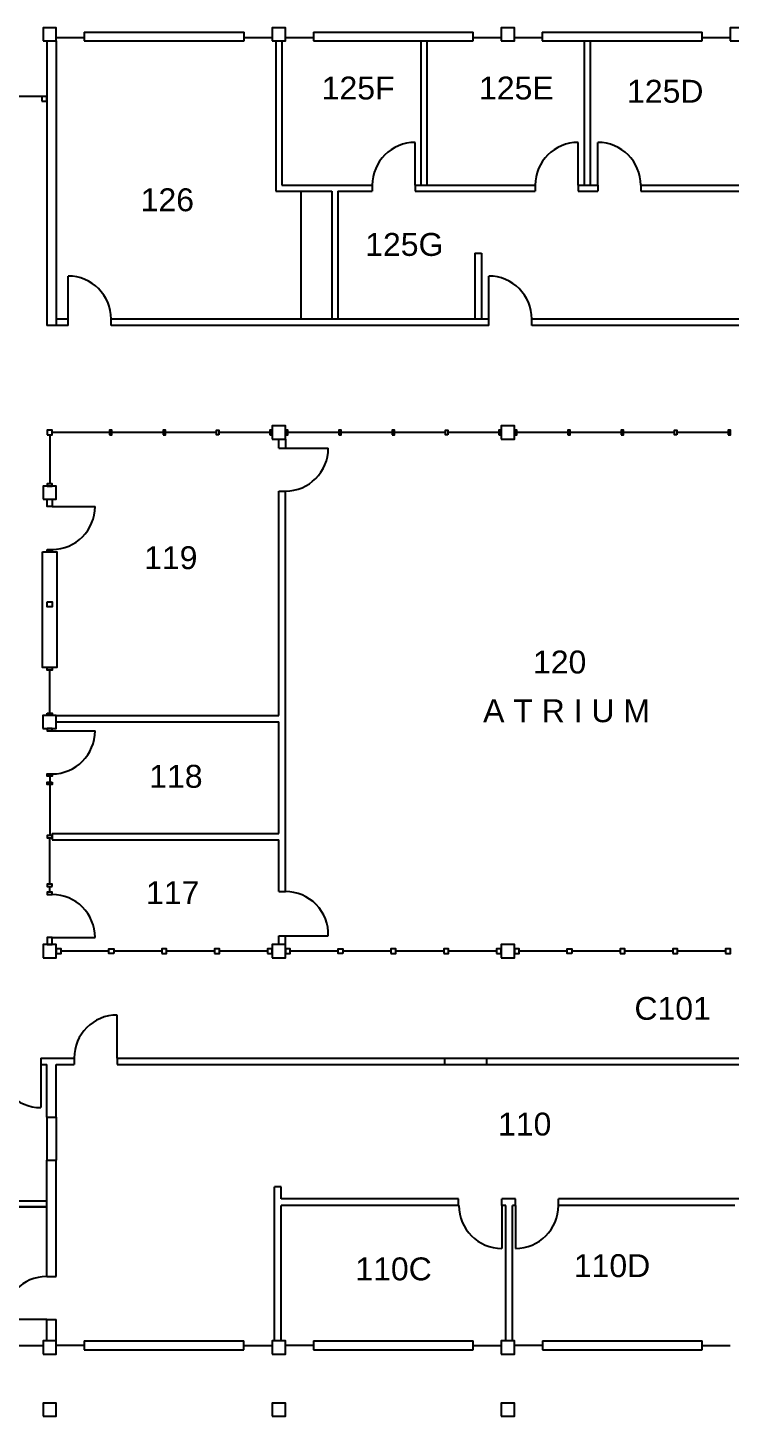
# Model space of a CAD drawing. Header units: inches. Extents: x -16 to 2875, y 1716 to 2911.
# Drawn here: x 1699 to 2288, y 1716 to 2879 of the extents above; entities that cross this region are included whole.
import ezdxf
from ezdxf.enums import TextEntityAlignment as Align

# ---------------------------------------------------------------- set-up
doc = ezdxf.new("R2010")
doc.units = ezdxf.units.IN
doc.header["$MEASUREMENT"] = 0
for name, color, linetype in [('A-DOOR', 4, 'Continuous'), ('A-FURN', 3, 'Continuous'), ('A-GLAZ', 3, 'Continuous'), ('A-PFLR-TEXT', 7, 'Continuous'), ('A-WALL', 5, 'Continuous'), ('A-WALL-JAMB', 6, 'Continuous'), ('S-COLS', 6, 'Continuous')]:
    doc.layers.add(name, color=color, linetype=linetype)
doc.styles.get("Standard").update_dxf_attribs({"font": 'arial.ttf'})

msp = doc.modelspace()

# ---------------------------------------------------------------- linework, layer by layer
at = {"layer": 'A-DOOR'}
for p, q in [((2024.2, 2746.7), (2024.2, 2782.7)), ((2160.7, 2746.7), (2160.7, 2782.7)), ((2177.1, 2746.7), (2177.1, 2782.7)), ((1733.3, 2634.7), (1733.3, 2670.7)), ((2085.8, 2634.7), (2085.8, 2670.7)), ((1915.3, 2526.6), (1951.3, 2526.6)), ((1719.8, 2477.7), (1755.8, 2477.7)), ((1719.8, 2289.7), (1755.8, 2289.7)), ((1719.8, 2116.7), (1755.8, 2116.7)), ((1915.3, 2118.1), (1951.3, 2118.1)), ((1774.3, 2015.7), (1774.3, 2051.7)), ((1710.3, 2010.2), (1710.3, 1974.2)), ((2096.8, 1892.2), (2096.8, 1856.2)), ((2108.2, 1892.2), (2108.2, 1856.2)), ((1715.3, 1796.7), (1679.3, 1796.7))]:
    msp.add_line(p, q, dxfattribs=at)
for centre, start, end in [((2024.2, 2746.7), 90, 180), ((2160.7, 2746.7), 90, 180), ((2177.1, 2746.7), 360, 90), ((1733.3, 2634.7), 0, 90), ((2085.8, 2634.7), 360, 90), ((1915.3, 2526.6), 270, 0), ((1719.8, 2477.7), 270, 0), ((1719.8, 2289.7), 270, 0), ((1719.8, 2116.7), 0, 90), ((1915.3, 2119.2), 358.1785, 90), ((1774.3, 2015.7), 90, 180), ((1710.3, 2010.2), 180, 270), ((2096.8, 1892.2), 180, 270), ((2108.2, 1892.2), 270, 0), ((1715.3, 1796.7), 90, 180)]:
    msp.add_arc(centre, 36, start, end, dxfattribs=at)
at = {"layer": 'A-FURN'}
msp.add_line((1928.3, 2741.7), (1928.3, 2634.7), dxfattribs=at)
msp.add_lwpolyline([(1711.8, 2439.7), (1723.8, 2439.7), (1723.8, 2342.7), (1711.8, 2342.7)], close=True, dxfattribs=at)
at = {"layer": 'A-GLAZ'}
for p, q in [((1723.3, 2870.6), (1746.8, 2870.6)), ((1880.8, 2870.6), (1904.3, 2870.6)), ((1915.3, 2870.6), (1938.8, 2870.6)), ((2072.8, 2870.6), (2096.3, 2870.6)), ((2107.1, 2870.6), (2130.6, 2870.6)), ((2264.6, 2870.6), (2288.1, 2870.6)), ((1711.3, 2821.1), (1670.1, 2821.1)), ((1717.8, 2537.7), (1717.8, 2496.7)), ((1768, 2539.7), (1719.8, 2539.7)), ((1812.8, 2539.7), (1770, 2539.7)), ((1857.5, 2539.7), (1814.8, 2539.7)), ((1902.3, 2539.7), (1859.5, 2539.7)), ((1960, 2539.7), (1917.3, 2539.7)), ((2004.8, 2539.7), (1962, 2539.7)), ((2049.5, 2539.7), (2006.8, 2539.7)), ((2094.3, 2539.7), (2051.5, 2539.7)), ((2152, 2539.7), (2109.3, 2539.7)), ((2196.8, 2539.7), (2154, 2539.7)), ((2241.5, 2539.7), (2198.8, 2539.7)), ((2286.3, 2539.7), (2243.5, 2539.7)), ((1717.8, 2304.7), (1717.8, 2340.7)), ((1717.8, 2251.7), (1717.8, 2246.9)), ((1717.8, 2244.9), (1717.8, 2202.2)), ((1717.8, 2161.4), (1717.8, 2200.2)), ((1717.8, 2154.7), (1717.8, 2159.4)), ((1717.8, 2157.4), (1717.8, 2159.4)), ((1767.5, 2105.2), (1727.3, 2105.2)), ((1811.8, 2105.2), (1771.5, 2105.2)), ((1856, 2105.2), (1815.8, 2105.2)), ((1900.3, 2105.2), (1860, 2105.2)), ((1959.5, 2105.2), (1919.3, 2105.2)), ((2003.8, 2105.2), (1963.5, 2105.2)), ((2048, 2105.2), (2007.8, 2105.2)), ((2092.3, 2105.2), (2052, 2105.2)), ((2151.5, 2105.2), (2111.3, 2105.2)), ((2195.8, 2105.2), (2155.5, 2105.2)), ((2240, 2105.2), (2199.8, 2105.2)), ((2284.3, 2105.2), (2244, 2105.2)), ((1688.6, 1775), (1712.1, 1775)), ((1746.8, 1775), (1723.3, 1775)), ((1880.6, 1775), (1904.1, 1775)), ((1938.8, 1775), (1915.3, 1775)), ((2072.6, 1775), (2096.1, 1775)), ((2130.8, 1775), (2107.3, 1775)), ((2264.6, 1775), (2288.1, 1775))]:
    msp.add_line(p, q, dxfattribs=at)
at = {"layer": 'A-WALL'}
for p, q in [((1746.8, 2875.1), (1880.8, 2875.1)), ((1746.8, 2875.1), (1746.8, 2867.7)), ((1880.8, 2867.7), (1880.8, 2875.1)), ((1938.8, 2875.1), (2072.8, 2875.1)), ((1938.8, 2875.1), (1938.8, 2867.7)), ((2072.8, 2867.7), (2072.8, 2875.1)), ((2130.6, 2875.1), (2264.6, 2875.1)), ((2130.6, 2875.1), (2130.6, 2867.7)), ((2264.6, 2867.7), (2264.6, 2875.1)), ((1715.3, 2867.7), (1715.3, 2629.2)), ((1723.3, 2867.7), (1723.3, 2629.2)), ((1746.8, 2867.7), (1880.8, 2867.7)), ((1907.3, 2867.7), (1907.3, 2741.7)), ((1912.3, 2867.7), (1912.3, 2746.7)), ((1938.8, 2867.7), (2072.8, 2867.7)), ((2028.9, 2867.7), (2028.9, 2746.7)), ((2033.9, 2867.7), (2033.9, 2746.7)), ((2130.6, 2867.7), (2264.6, 2867.7)), ((2165.8, 2867.1), (2165.8, 2746.7)), ((2170.8, 2867.7), (2170.8, 2746.7)), ((1912.3, 2746.7), (1988.2, 2746.7)), ((1988.2, 2746.7), (1988.2, 2741.7)), ((2024.2, 2746.7), (2124.7, 2746.7)), ((2024.2, 2746.7), (2024.2, 2741.7)), ((2124.7, 2746.7), (2124.7, 2741.7)), ((2160.7, 2746.7), (2177.1, 2746.7)), ((2160.7, 2746.7), (2160.7, 2741.7)), ((2177.1, 2746.7), (2177.1, 2741.7)), ((2213.1, 2746.7), (2415.8, 2746.7)), ((2213.1, 2746.7), (2213.1, 2741.7)), ((1907.3, 2741.7), (1954.3, 2741.7)), ((1954.3, 2741.7), (1954.3, 2634.7)), ((1959.3, 2741.7), (1959.3, 2634.7)), ((1959.3, 2741.7), (1988.2, 2741.7)), ((2024.2, 2741.7), (2124.7, 2741.7)), ((2160.7, 2741.7), (2177.1, 2741.7)), ((2213.1, 2741.7), (2415.8, 2741.7)), ((2074.1, 2690), (2074.1, 2634.7)), ((2074.1, 2690), (2079.6, 2690)), ((2079.6, 2690), (2079.6, 2634.7)), ((1723.3, 2629.2), (1715.3, 2629.2)), ((1733.3, 2634.7), (1723.3, 2634.7)), ((1733.3, 2629.2), (1723.3, 2629.2)), ((1733.3, 2629.2), (1733.3, 2634.7)), ((2085.8, 2634.7), (1769.3, 2634.7)), ((1769.3, 2629.2), (1769.3, 2634.7)), ((2085.8, 2629.2), (1769.3, 2629.2)), ((2085.8, 2629.2), (2085.8, 2634.7)), ((2679.6, 2634.7), (2121.8, 2634.7)), ((2121.8, 2629.2), (2121.8, 2634.7)), ((2679.6, 2629.2), (2121.8, 2629.2)), ((1909.8, 2526.6), (1909.8, 2534.2)), ((1909.8, 2526.6), (1915.3, 2526.6)), ((1915.3, 2534.2), (1915.3, 2526.6)), ((1909.8, 2302.7), (1909.8, 2490.6)), ((1909.8, 2490.6), (1915.3, 2490.6)), ((1915.3, 2155.2), (1915.3, 2490.6)), ((1723.1, 2302.7), (1909.8, 2302.7)), ((1723.1, 2297.2), (1909.8, 2297.2)), ((1909.8, 2203.9), (1909.8, 2297.2)), ((1719.8, 2203.9), (1909.8, 2203.9)), ((1719.8, 2203.9), (1719.8, 2198.4)), ((1719.8, 2198.4), (1909.8, 2198.4)), ((1909.8, 2155.2), (1909.8, 2198.4)), ((1909.8, 2155.2), (1915.3, 2155.2)), ((1909.8, 2110.7), (1909.8, 2118.1)), ((1909.8, 2118.1), (1915.3, 2118.1)), ((1915.3, 2110.7), (1915.3, 2118.1)), ((1710.3, 2015.7), (1710.3, 2010.2)), ((1710.3, 2015.7), (1738.3, 2015.7)), ((1738.3, 2015.7), (1738.3, 2010.2)), ((1774.3, 2015.7), (2048.8, 2015.7)), ((1774.3, 2015.7), (1774.3, 2010.2)), ((2048.8, 2015.7), (2048.8, 2010.2)), ((2083.8, 2015.7), (2363.6, 2015.7)), ((2083.8, 2015.7), (2083.8, 2010.2)), ((1710.3, 2010.2), (1715.3, 2010.2)), ((1715.3, 1966.1), (1715.3, 2010.2)), ((1723.3, 1966.1), (1723.3, 2010.2)), ((1723.3, 2010.2), (1738.3, 2010.2)), ((1774.3, 2010.2), (2048.8, 2010.2)), ((2083.8, 2010.2), (2363.6, 2010.2)), ((1715.3, 1966.1), (1723.3, 1966.1)), ((1715.3, 1966.1), (1715.3, 1930.1)), ((1723.3, 1966.1), (1723.3, 1930.1)), ((1715.3, 1930.1), (1723.3, 1930.1)), ((1715.3, 1832.7), (1715.3, 1930.1)), ((1723.3, 1832.7), (1723.3, 1930.1)), ((1906.3, 1778.7), (1906.3, 1907.7)), ((1911.8, 1907.7), (1906.3, 1907.7)), ((1911.8, 1897.7), (1911.8, 1907.7)), ((1582.9, 1896.2), (1715.3, 1896.2)), ((1582.9, 1896.2), (1715.3, 1896.2)), ((2060.4, 1897.7), (1911.8, 1897.7)), ((2060.4, 1892.2), (2060.4, 1897.7)), ((2096.8, 1892.2), (2096.8, 1897.7)), ((2108.2, 1897.7), (2096.8, 1897.7)), ((2108.2, 1892.2), (2108.2, 1897.7)), ((2302.2, 1897.7), (2144.2, 1897.7)), ((2144.2, 1892.2), (2144.2, 1897.7)), ((1582.9, 1891.2), (1715.3, 1891.2)), ((1715.3, 1891.2), (1582.9, 1891.2)), ((1911.8, 1778.7), (1911.8, 1892.2)), ((2060.8, 1892.2), (1911.8, 1892.2)), ((2100.1, 1892.2), (2096.8, 1892.2)), ((2100.1, 1778.7), (2100.1, 1892.2)), ((2105.6, 1778.7), (2105.6, 1892.2)), ((2108.2, 1892.2), (2105.6, 1892.2)), ((2291.9, 1892.2), (2144.2, 1892.2)), ((1715.3, 1832.7), (1723.3, 1832.7)), ((1715.3, 1778.7), (1715.3, 1796.7)), ((1715.3, 1796.7), (1723.3, 1796.7)), ((1723.3, 1778.7), (1723.3, 1796.7)), ((1746.8, 1778.7), (1880.6, 1778.7)), ((1746.8, 1778.7), (1746.8, 1771.3)), ((1746.8, 1771.3), (1880.6, 1771.3)), ((1880.6, 1771.3), (1880.6, 1778.7)), ((1938.8, 1778.7), (2072.6, 1778.7)), ((1938.8, 1778.7), (1938.8, 1771.3)), ((1938.8, 1771.3), (2072.6, 1771.3)), ((2072.6, 1771.3), (2072.6, 1778.7)), ((2130.8, 1778.7), (2264.6, 1778.7)), ((2130.8, 1778.7), (2130.8, 1771.3)), ((2130.8, 1771.3), (2264.6, 1771.3)), ((2264.6, 1771.3), (2264.6, 1778.7))]:
    msp.add_line(p, q, dxfattribs=at)
msp.add_lwpolyline([(1715.8, 2483.7), (1719.8, 2483.7), (1719.8, 2477.7), (1715.8, 2477.7)], close=True, dxfattribs=at)
for points in [[(2048.8, 2015.7), (2083.8, 2015.7)], [(2048.8, 2010.2), (2083.8, 2010.2)]]:
    msp.add_lwpolyline(points, dxfattribs=at)
at = {"layer": 'A-WALL-JAMB'}
for points in [[(1711.3, 2817.1), (1715.3, 2817.1), (1715.3, 2821.1), (1711.3, 2821.1)], [(1715.8, 2537.7), (1719.8, 2537.7), (1719.8, 2541.7), (1715.8, 2541.7)], [(1768, 2537.7), (1770, 2537.7), (1770, 2541.7), (1768, 2541.7)], [(1812.8, 2537.7), (1814.8, 2537.7), (1814.8, 2541.7), (1812.8, 2541.7)], [(1859.5, 2537.7), (1857.5, 2537.7), (1857.5, 2541.7), (1859.5, 2541.7)], [(1902.3, 2537.7), (1904.3, 2537.7), (1904.3, 2541.7), (1902.3, 2541.7)], [(1915.3, 2537.7), (1917.3, 2537.7), (1917.3, 2541.7), (1915.3, 2541.7)], [(1960, 2537.7), (1962, 2537.7), (1962, 2541.7), (1960, 2541.7)], [(2004.8, 2537.7), (2006.8, 2537.7), (2006.8, 2541.7), (2004.8, 2541.7)], [(2051.5, 2537.7), (2049.5, 2537.7), (2049.5, 2541.7), (2051.5, 2541.7)], [(2094.3, 2537.7), (2096.3, 2537.7), (2096.3, 2541.7), (2094.3, 2541.7)], [(2107.3, 2537.7), (2109.3, 2537.7), (2109.3, 2541.7), (2107.3, 2541.7)], [(2152, 2537.7), (2154, 2537.7), (2154, 2541.7), (2152, 2541.7)], [(2196.8, 2537.7), (2198.8, 2537.7), (2198.8, 2541.7), (2196.8, 2541.7)], [(2243.5, 2537.7), (2241.5, 2537.7), (2241.5, 2541.7), (2243.5, 2541.7)], [(2286.3, 2537.7), (2288.3, 2537.7), (2288.3, 2541.7), (2286.3, 2541.7)], [(1715.8, 2494.7), (1719.8, 2494.7), (1719.8, 2496.7), (1715.8, 2496.7)], [(1715.8, 2441.7), (1719.8, 2441.7), (1719.8, 2439.7), (1715.8, 2439.7)], [(1715.8, 2342.7), (1719.8, 2342.7), (1719.8, 2340.7), (1715.8, 2340.7)], [(1715.8, 2304.7), (1719.8, 2304.7), (1719.8, 2302.7), (1715.8, 2302.7)], [(1719.8, 2289.7), (1719.8, 2291.7), (1715.8, 2291.7), (1715.8, 2289.7)], [(1719.8, 2253.7), (1719.8, 2251.7), (1715.8, 2251.7), (1715.8, 2253.7)], [(1719.8, 2246.9), (1719.8, 2244.9), (1715.8, 2244.9), (1715.8, 2246.9)], [(1719.8, 2200.2), (1719.8, 2202.2), (1715.8, 2202.2), (1715.8, 2200.2)], [(1719.8, 2159.4), (1719.8, 2161.4), (1715.8, 2161.4), (1715.8, 2159.4)], [(1719.8, 2152.7), (1719.8, 2154.7), (1715.8, 2154.7), (1715.8, 2152.7)], [(1715.8, 2110.7), (1719.8, 2110.7), (1719.8, 2116.7), (1715.8, 2116.7)], [(1723.3, 2103.2), (1727.3, 2103.2), (1727.3, 2107.2), (1723.3, 2107.2)], [(1771.5, 2103.2), (1767.5, 2103.2), (1767.5, 2107.2), (1771.5, 2107.2)], [(1811.8, 2103.2), (1815.8, 2103.2), (1815.8, 2107.2), (1811.8, 2107.2)], [(1856, 2103.2), (1860, 2103.2), (1860, 2107.2), (1856, 2107.2)], [(1900.3, 2103.2), (1904.3, 2103.2), (1904.3, 2107.2), (1900.3, 2107.2)], [(1915.3, 2103.2), (1919.3, 2103.2), (1919.3, 2107.2), (1915.3, 2107.2)], [(1963.5, 2103.2), (1959.5, 2103.2), (1959.5, 2107.2), (1963.5, 2107.2)], [(2003.8, 2103.2), (2007.8, 2103.2), (2007.8, 2107.2), (2003.8, 2107.2)], [(2048, 2103.2), (2052, 2103.2), (2052, 2107.2), (2048, 2107.2)], [(2092.3, 2103.2), (2096.3, 2103.2), (2096.3, 2107.2), (2092.3, 2107.2)], [(2107.3, 2103.2), (2111.3, 2103.2), (2111.3, 2107.2), (2107.3, 2107.2)], [(2155.5, 2103.2), (2151.5, 2103.2), (2151.5, 2107.2), (2155.5, 2107.2)], [(2195.8, 2103.2), (2199.8, 2103.2), (2199.8, 2107.2), (2195.8, 2107.2)], [(2240, 2103.2), (2244, 2103.2), (2244, 2107.2), (2240, 2107.2)], [(2284.3, 2103.2), (2288.3, 2103.2), (2288.3, 2107.2), (2284.3, 2107.2)]]:
    msp.add_lwpolyline(points, close=True, dxfattribs=at)
at = {"layer": 'S-COLS'}
for points in [[(1712.3, 2867.7), (1723.3, 2867.7), (1723.3, 2878.7), (1712.3, 2878.7)], [(1904.3, 2867.7), (1915.3, 2867.7), (1915.3, 2878.7), (1904.3, 2878.7)], [(2096.3, 2867.7), (2107.3, 2867.7), (2107.3, 2878.7), (2096.3, 2878.7)], [(2288.1, 2867.7), (2299.1, 2867.7), (2299.1, 2878.7), (2288.1, 2878.7)], [(1904.3, 2534.2), (1915.3, 2534.2), (1915.3, 2545.2), (1904.3, 2545.2)], [(2096.3, 2534.2), (2107.3, 2534.2), (2107.3, 2545.2), (2096.3, 2545.2)], [(1712.3, 2483.7), (1723.3, 2483.7), (1723.3, 2494.7), (1712.3, 2494.7)], [(1715.8, 2397.7), (1719.8, 2397.7), (1719.8, 2393.7), (1715.8, 2393.7)], [(1712.1, 2291.7), (1723.1, 2291.7), (1723.1, 2302.7), (1712.1, 2302.7)], [(1712.3, 2099.7), (1723.3, 2099.7), (1723.3, 2110.7), (1712.3, 2110.7)], [(1904.3, 2099.7), (1915.3, 2099.7), (1915.3, 2110.7), (1904.3, 2110.7)], [(2096.3, 2099.7), (2107.3, 2099.7), (2107.3, 2110.7), (2096.3, 2110.7)], [(1712.3, 1767.7), (1723.3, 1767.7), (1723.3, 1778.7), (1712.3, 1778.7)], [(1904.3, 1767.7), (1915.3, 1767.7), (1915.3, 1778.7), (1904.3, 1778.7)], [(2096.3, 1767.7), (2107.3, 1767.7), (2107.3, 1778.7), (2096.3, 1778.7)], [(1712.3, 1715.7), (1723.3, 1715.7), (1723.3, 1726.7), (1712.3, 1726.7)], [(1904.3, 1715.7), (1915.3, 1715.7), (1915.3, 1726.7), (1904.3, 1726.7)], [(2096.3, 1715.7), (2107.3, 1715.7), (2107.3, 1726.7), (2096.3, 1726.7)]]:
    msp.add_lwpolyline(points, close=True, dxfattribs=at)

# ---------------------------------------------------------------- texts
at = {"layer": 'A-PFLR-TEXT'}
for s, p in [('125F', (1976.3, 2828.2)), ('125E', (2108.9, 2828.2)), ('125D', (2233.7, 2825.5)), ('126', (1816.4, 2734.6)), ('125G', (2015, 2697.2)), ('120', (2145.2, 2347.4))]:
    msp.add_text(s, height=19.18, dxfattribs=at).set_placement(p, align=Align.MIDDLE)
for s, height, p in [('119', 19.18, (1819.3, 2434.8)), ('A T R I U M', 19.178, (2151, 2306.6)), ('118', 19.18, (1823.6, 2251.7)), ('117', 19.18, (1820.9, 2154.2)), ('C101', 19.18, (2239.9, 2057.3)), ('110', 19.18, (2115.9, 1960.4)), ('110D', 19.18, (2189.1, 1841.8)), ('110C', 19.18, (2006, 1839.1))]:
    msp.add_text(s, height=height, dxfattribs=at).set_placement(p, align=Align.MIDDLE_CENTER)

doc.saveas('drawing.dxf')
